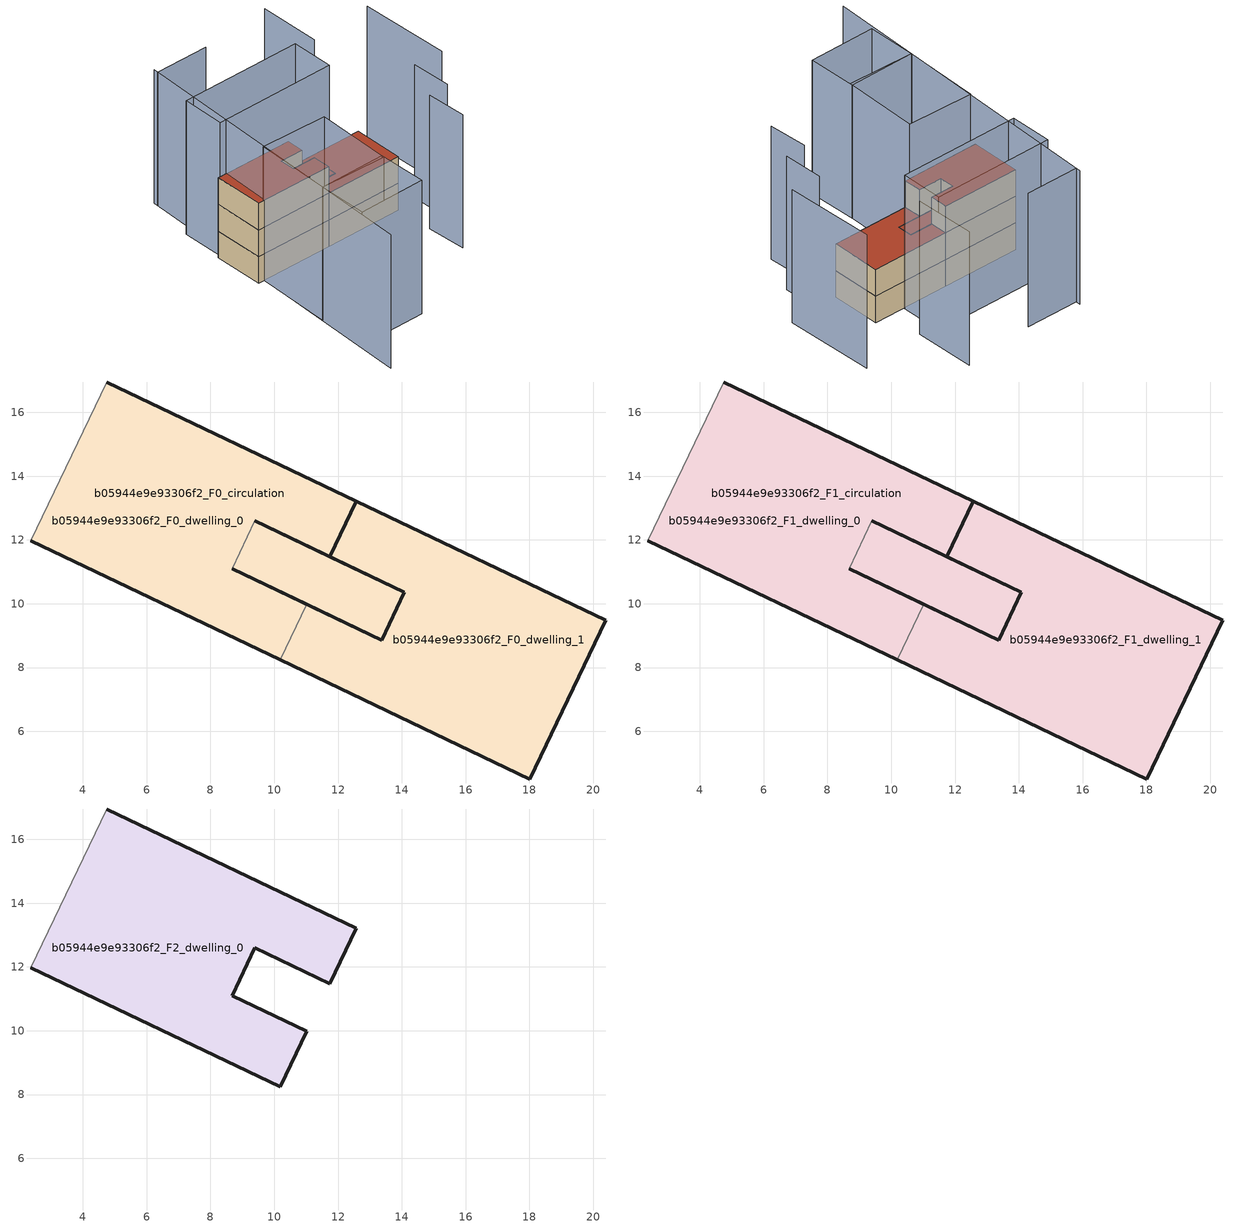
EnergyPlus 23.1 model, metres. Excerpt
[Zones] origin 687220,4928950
b05944e9e93306f2_F0_dwelling_0
 floor ground (EU_floor_Construction): 12.57,13.21 11.74,11.47 10.68,11.98 9.39,12.6 8.68,11.1 10.25,10.35 11.02,9.98 10.19,8.24 2.37,11.98 4.75,16.95 z0; 14.08,10.35 13.37,8.86 10.25,10.35 8.68,11.1 9.39,12.6 10.68,11.98 11.74,11.47 z0
 wall outside (EU_wall_Construction): 2.37,11.98 10.19,8.24 / 11.02,9.98 8.68,11.1 / 9.39,12.6 11.74,11.47 12.57,13.21 4.75,16.95 z0:3
 wall adiabatic (EU_wall_Construction): 4.75,16.95 2.37,11.98 z0:3
 wall to b05944e9e93306f2_F0_dwelling_1 (EU_wall_Construction): 10.19,8.24 11.02,9.98 z0:3
 wall to b05944e9e93306f2_F0_circulation (EU_wall_Construction): 8.68,11.1 9.39,12.6 z0:3
b05944e9e93306f2_F0_dwelling_1
 floor ground (EU_floor_Construction): 20.39,9.48 18.01,4.51 10.19,8.24 11.02,9.98 13.37,8.86 14.08,10.35 11.74,11.47 12.57,13.21 z0; 14.08,10.35 13.37,8.86 8.68,11.1 9.39,12.6 11.74,11.47 z0
 wall outside (EU_wall_Construction): 10.19,8.24 18.01,4.51 20.39,9.48 12.57,13.21 11.74,11.47 14.08,10.35 13.37,8.86 11.02,9.98 z0:3
b05944e9e93306f2_F0_circulation
 floor ground (EU_floor_Construction): 12.57,13.21 11.74,11.47 10.68,11.98 9.39,12.6 8.68,11.1 10.47,10.25 11.02,9.98 10.19,8.24 2.37,11.98 4.75,16.95 z0; 14.08,10.35 13.37,8.86 10.25,10.35 8.68,11.1 9.39,12.6 10.62,12.01 11.74,11.47 z0; 20.39,9.48 18.01,4.51 10.19,8.24 11.02,9.98 13.37,8.86 14.08,10.35 11.74,11.47 12.57,13.21 z0
 wall outside (EU_wall_Construction): 8.68,11.1 13.37,8.86 14.08,10.35 9.39,12.6 z0:3
b05944e9e93306f2_F1_dwelling_0
 floor to b05944e9e93306f2_F0_dwelling_0 (EU_floor_Construction): 12.57,13.21 11.74,11.47 9.39,12.6 8.68,11.1 9.58,10.67 11.02,9.98 10.19,8.24 2.37,11.98 4.75,16.95 z3; 14.08,10.35 13.37,8.86 10.25,10.35 8.68,11.1 9.39,12.6 10.68,11.98 11.74,11.47 z3
 wall outside (EU_wall_Construction): 2.37,11.98 10.19,8.24 / 11.02,9.98 8.68,11.1 / 9.39,12.6 11.74,11.47 12.57,13.21 4.75,16.95 z3:6
 wall adiabatic (EU_wall_Construction): 4.75,16.95 2.37,11.98 z3:6
 wall to b05944e9e93306f2_F1_dwelling_1 (EU_wall_Construction): 10.19,8.24 11.02,9.98 z3:6
 wall to b05944e9e93306f2_F1_circulation (EU_wall_Construction): 8.68,11.1 9.39,12.6 z3:6
 roof outside (EU_floor_Construction): 14.08,10.35 13.37,8.86 10.25,10.35 8.68,11.1 9.39,12.6 10.68,11.98 11.74,11.47 z6
b05944e9e93306f2_F1_dwelling_1
 floor to b05944e9e93306f2_F0_dwelling_1 (EU_floor_Construction): 20.39,9.48 18.01,4.51 10.19,8.24 11.02,9.98 13.37,8.86 14.08,10.35 11.74,11.47 12.57,13.21 z3; 14.08,10.35 13.37,8.86 11.02,9.98 8.68,11.1 9.39,12.6 11.74,11.47 z3
 wall outside (EU_wall_Construction): 10.19,8.24 18.01,4.51 20.39,9.48 12.57,13.21 11.74,11.47 14.08,10.35 13.37,8.86 11.02,9.98 z3:6
 roof outside (EU_roof_Construction): 14.08,10.35 13.37,8.86 8.68,11.1 9.39,12.6 11.74,11.47 z6; 20.39,9.48 18.01,4.51 10.19,8.24 11.02,9.98 13.37,8.86 14.08,10.35 11.74,11.47 12.57,13.21 z6
b05944e9e93306f2_F1_circulation
 floor outside (EU_floor_Construction): 20.39,9.48 18.01,4.51 10.19,8.24 11.02,9.98 13.37,8.86 14.08,10.35 11.74,11.47 12.57,13.21 z3
 floor to b05944e9e93306f2_F0_circulation (EU_floor_Construction): 12.57,13.21 11.74,11.47 10.36,12.13 9.39,12.6 8.68,11.1 10.47,10.25 11.02,9.98 10.19,8.24 2.37,11.98 4.75,16.95 z3; 14.08,10.35 13.37,8.86 10.25,10.35 8.68,11.1 9.39,12.6 10.62,12.01 11.74,11.47 z3
 wall outside (EU_wall_Construction): 8.68,11.1 13.37,8.86 14.08,10.35 9.39,12.6 z3:6
 roof outside (EU_roof_Construction): 13.37,8.86 14.08,10.35 11.74,11.47 10.62,12.01 9.39,12.6 8.68,11.1 10.25,10.35 z6; 11.02,9.98 10.47,10.25 8.68,11.1 9.39,12.6 10.68,11.98 11.74,11.47 12.57,13.21 4.75,16.95 2.37,11.98 10.19,8.24 z6; 18.01,4.51 20.39,9.48 12.57,13.21 11.74,11.47 14.08,10.35 13.37,8.86 11.02,9.98 10.19,8.24 z6
b05944e9e93306f2_F2_dwelling_0
 floor to b05944e9e93306f2_F1_dwelling_0 (EU_floor_Construction): 12.57,13.21 11.74,11.47 9.39,12.6 8.68,11.1 9.58,10.67 11.02,9.98 10.19,8.24 2.37,11.98 4.75,16.95 z6
 wall outside (EU_wall_Construction): 2.37,11.98 10.19,8.24 11.02,9.98 8.68,11.1 9.39,12.6 11.74,11.47 12.57,13.21 4.75,16.95 z6:9
 wall adiabatic (EU_wall_Construction): 4.75,16.95 2.37,11.98 z6:9
 roof outside (EU_roof_Construction): 11.02,9.98 8.68,11.1 9.39,12.6 11.74,11.47 12.57,13.21 4.75,16.95 2.37,11.98 10.19,8.24 z9
shading: 14.7,-3.25 16.39,0.72 / 18.58,-0.1 20.36,3.83 / 23.3,2.38 27.35,11.41 / 20.53,13.91 23.34,19.94 / 15.63,22.68 10.3,25.23 / 10.55,25.71 -5.47,-4.36 / -0.85,4.32 5.86,1.18 / 5.86,1.18 3.58,-3.69 / 3.58,-3.69 -3.12,-0.55 / -3.12,-0.55 -0.85,4.32 / 17.3,11.07 5.09,16.89 / 5.09,16.89 7.09,21.08 / 7.09,21.08 19.3,15.26 / 19.3,15.26 17.3,11.07 / -0.85,4.32 3.03,11.82 / 3.03,11.82 9.59,8.43 / 9.59,8.43 5.71,0.93 / 5.71,0.93 -0.85,4.32 z0:15
[Building]
EU S2 Campaign: North Axis=0; Terrain=City; Solar Distribution=FullExterior
[Site:Location]
Bologna: Latitude=44.5; Longitude=11.25; Time Zone=1; Elevation=37
[SizingPeriod:WeatherFileDays]
AnnualSizingPeriod: Begin Month=1; Begin Day of Month=1; End Month=12; End Day of Month=31; Day of Week for Start Day=Monday; Use Weather File Daylight Saving Period=No; Use Weather File Rain and Snow Indicators=No
[MATERIAL]
EU_InternalMass_Material: Roughness=MediumRough; Thickness=0.1; Conductivity=1; Density=1800; Specific Heat=900; Thermal Absorptance=0.9; Solar Absorptance=0.7; Visible Absorptance=0.7
[MATERIAL:NOMASS] Roughness=MediumRough; Thermal Absorptance=0.9; Solar Absorptance=0.7; Visible Absorptance=0.7
Name | Thermal Resistance
EU_wall_NoMass | 0.937881
EU_roof_NoMass | 0.548572
EU_floor_NoMass | 0.71348
[CONSTRUCTION]
EU_wall_Construction: EU_wall_NoMass
EU_roof_Construction: EU_roof_NoMass
EU_floor_Construction: EU_floor_NoMass
EU_InternalMass_Construction: EU_InternalMass_Material
[ZONE] Type=1; Multiplier=1; Ceiling Height=autocalculate; Floor Area=autocalculate; Part of Total Floor Area=Yes
Name | Volume
b05944e9e93306f2_F0_dwelling_0; b05944e9e93306f2_F0_dwelling_1 | 156.149
b05944e9e93306f2_F1_dwelling_0 | 156.147
b05944e9e93306f2_F2_dwelling_0 | 130.362
b05944e9e93306f2_F1_dwelling_1 | 156.15
b05944e9e93306f2_F0_circulation | 286.515
b05944e9e93306f2_F1_circulation | 286.514
[INTERNALMASS] Construction=EU_InternalMass_Construction
Name | Zone or ZoneList | Surface Area
b05944e9e93306f2_F0_dwelling_0_EU_InternalMass | b05944e9e93306f2_F0_dwelling_0 | 43.4544
b05944e9e93306f2_F0_dwelling_1_EU_InternalMass | b05944e9e93306f2_F0_dwelling_1 | 43.4544
b05944e9e93306f2_F1_dwelling_0_EU_InternalMass | b05944e9e93306f2_F1_dwelling_0 | 43.4544
b05944e9e93306f2_F1_dwelling_1_EU_InternalMass | b05944e9e93306f2_F1_dwelling_1 | 43.4544
b05944e9e93306f2_F2_dwelling_0_EU_InternalMass | b05944e9e93306f2_F2_dwelling_0 | 95.6732
[OTHEREQUIPMENT] Fuel Type=Electricity; Design Level Calculation Method=Watts/Area; Power per Zone Floor Area=1; Fraction Latent=0; Fraction Radiant=0; Fraction Lost=0; Carbon Dioxide Generation Rate=0; EndUse Subcategory=EU_Step8_InternalGains
Name | Zone or ZoneList or Space or SpaceList | Schedule
EU_Step8_InternalGain_b05944e9e93306f2_F0_dwelling_0_f000 | b05944e9e93306f2_F0_dwelling_0 | EU_Step8_GainSchedule_b05944e9e93306f2_F0_dwelling_0_f000
EU_Step8_InternalGain_b05944e9e93306f2_F0_dwelling_1_f000 | b05944e9e93306f2_F0_dwelling_1 | EU_Step8_GainSchedule_b05944e9e93306f2_F0_dwelling_1_f000
EU_Step8_InternalGain_b05944e9e93306f2_F1_dwelling_0_f000 | b05944e9e93306f2_F1_dwelling_0 | EU_Step8_GainSchedule_b05944e9e93306f2_F1_dwelling_0_f000
EU_Step8_InternalGain_b05944e9e93306f2_F1_dwelling_1_f000 | b05944e9e93306f2_F1_dwelling_1 | EU_Step8_GainSchedule_b05944e9e93306f2_F1_dwelling_1_f000
EU_Step8_InternalGain_b05944e9e93306f2_F2_dwelling_0_f000 | b05944e9e93306f2_F2_dwelling_0 | EU_Step8_GainSchedule_b05944e9e93306f2_F2_dwelling_0_f000
[ZONEINFILTRATION:DESIGNFLOWRATE] Schedule=EU_AlwaysOn; Design Flow Rate Calculation Method=Flow/Area; Flow Rate per Floor Area=0.0005; Constant Term Coefficient=1; Temperature Term Coefficient=0; Velocity Term Coefficient=0; Velocity Squared Term Coefficient=0
Name | Zone or ZoneList or Space or SpaceList
EU_Circulation_Infiltration_b05944e9e93306f2_F0_circulation | b05944e9e93306f2_F0_circulation
EU_Circulation_Infiltration_b05944e9e93306f2_F1_circulation | b05944e9e93306f2_F1_circulation
[ZONEVENTILATION:DESIGNFLOWRATE] Schedule=EU_AlwaysOn; Design Flow Rate Calculation Method=AirChanges/Hour; Air Changes per Hour=0.687892; Ventilation Type=Natural; Fan Pressure Rise=0; Fan Total Efficiency=1; Constant Term Coefficient=1; Temperature Term Coefficient=0; Velocity Term Coefficient=0; Velocity Squared Term Coefficient=0; Minimum Indoor Temperature=-100; Maximum Indoor Temperature=100; Delta Temperature=-100; Minimum Outdoor Temperature=-100; Maximum Outdoor Temperature=100; Maximum Wind Speed=40
Name | Zone or ZoneList or Space or SpaceList
EU_ConstantAir_b05944e9e93306f2_F0_dwelling_0 | b05944e9e93306f2_F0_dwelling_0
EU_ConstantAir_b05944e9e93306f2_F0_dwelling_1 | b05944e9e93306f2_F0_dwelling_1
EU_ConstantAir_b05944e9e93306f2_F1_dwelling_0 | b05944e9e93306f2_F1_dwelling_0
EU_ConstantAir_b05944e9e93306f2_F1_dwelling_1 | b05944e9e93306f2_F1_dwelling_1
EU_ConstantAir_b05944e9e93306f2_F2_dwelling_0 | b05944e9e93306f2_F2_dwelling_0
[HVACTEMPLATE:THERMOSTAT] Constant Heating Setpoint=20; Constant Cooling Setpoint=50
EU_HeatOnly_b05944e9e93306f2_F0_dwelling_0; EU_HeatOnly_b05944e9e93306f2_F0_dwelling_1; EU_HeatOnly_b05944e9e93306f2_F1_dwelling_0; EU_HeatOnly_b05944e9e93306f2_F1_dwelling_1; EU_HeatOnly_b05944e9e93306f2_F2_dwelling_0
[HVACTEMPLATE:ZONE:IDEALLOADSAIRSYSTEM] System Availability Schedule=EU_AlwaysOn; Maximum Heating Supply Air Temperature=50; Minimum Cooling Supply Air Temperature=13; Maximum Heating Supply Air Humidity Ratio=0.0156; Minimum Cooling Supply Air Humidity Ratio=0.0077; Heating Limit=NoLimit; Cooling Limit=NoLimit; Heating Availability Schedule=EU_AlwaysOn; Cooling Availability Schedule=EU_CoolingOff; Dehumidification Control Type=ConstantSensibleHeatRatio; Cooling Sensible Heat Ratio=0.7; Dehumidification Setpoint=60; Humidification Control Type=None; Humidification Setpoint=30; Outdoor Air Method=None; Outdoor Air Flow Rate per Person=0.00944; Outdoor Air Flow Rate per Zone Floor Area=0; Outdoor Air Flow Rate per Zone=0; Demand Controlled Ventilation Type=None; Outdoor Air Economizer Type=NoEconomizer; Heat Recovery Type=None; Sensible Heat Recovery Effectiveness=0.7; Latent Heat Recovery Effectiveness=0.65
Name | Template Thermostat
b05944e9e93306f2_F0_dwelling_0 | EU_HeatOnly_b05944e9e93306f2_F0_dwelling_0
b05944e9e93306f2_F0_dwelling_1 | EU_HeatOnly_b05944e9e93306f2_F0_dwelling_1
b05944e9e93306f2_F1_dwelling_0 | EU_HeatOnly_b05944e9e93306f2_F1_dwelling_0
b05944e9e93306f2_F1_dwelling_1 | EU_HeatOnly_b05944e9e93306f2_F1_dwelling_1
b05944e9e93306f2_F2_dwelling_0 | EU_HeatOnly_b05944e9e93306f2_F2_dwelling_0
[SIZING:ZONE] Zone Cooling Design Supply Air Temperature Input Method=SupplyAirTemperature; Zone Cooling Design Supply Air Temperature=13; Zone Heating Design Supply Air Temperature Input Method=SupplyAirTemperature; Zone Heating Design Supply Air Temperature=50; Zone Cooling Design Supply Air Humidity Ratio=0.008; Zone Heating Design Supply Air Humidity Ratio=0.008; Cooling Design Air Flow Method=DesignDay; Cooling Design Air Flow Rate=0; Cooling Minimum Air Flow per Zone Floor Area=0.000762; Cooling Minimum Air Flow=0; Cooling Minimum Air Flow Fraction=0.2; Heating Design Air Flow Method=DesignDay; Heating Design Air Flow Rate=0; Heating Maximum Air Flow per Zone Floor Area=0.002032; Heating Maximum Air Flow=0.141576; Heating Maximum Air Flow Fraction=0.3; Account for Dedicated Outdoor Air System=No; Dedicated Outdoor Air System Control Strategy=NeutralSupplyAir; Dedicated Outdoor Air Low Setpoint Temperature for Design=autosize; Dedicated Outdoor Air High Setpoint Temperature for Design=autosize; Zone Load Sizing Method=Sensible Load Only No Latent Load; Zone Latent Cooling Design Supply Air Humidity Ratio Input Method=HumidityRatioDifference; Zone Cooling Design Supply Air Humidity Ratio Difference=0.005; Zone Latent Heating Design Supply Air Humidity Ratio Input Method=HumidityRatioDifference; Zone Humidification Design Supply Air Humidity Ratio Difference=0.005
b05944e9e93306f2_F0_dwelling_0; b05944e9e93306f2_F0_dwelling_1; b05944e9e93306f2_F1_dwelling_0; b05944e9e93306f2_F1_dwelling_1; b05944e9e93306f2_F2_dwelling_0
[SCHEDULE:CONSTANT]
Name | Hourly Value
EU_AlwaysOn | 1
EU_CoolingOff | 0
[SCHEDULE:FILE] Column Number=1; Rows to Skip at Top=0; Number of Hours of Data=8760; Column Separator=Comma; Interpolate to Timestep=No; Minutes per Item=60; Adjust Schedule for Daylight Savings=Yes
Name | File
EU_Step8_GainSchedule_b05944e9e93306f2_F0_dwelling_0_f000 | ../../schedules/b05944e9e93306f2/b05944e9e93306f2_F0_dwelling_0_f000_gain.csv
EU_Step8_GainSchedule_b05944e9e93306f2_F0_dwelling_1_f000 | ../../schedules/b05944e9e93306f2/b05944e9e93306f2_F0_dwelling_1_f000_gain.csv
EU_Step8_GainSchedule_b05944e9e93306f2_F1_dwelling_0_f000 | ../../schedules/b05944e9e93306f2/b05944e9e93306f2_F1_dwelling_0_f000_gain.csv
EU_Step8_GainSchedule_b05944e9e93306f2_F1_dwelling_1_f000 | ../../schedules/b05944e9e93306f2/b05944e9e93306f2_F1_dwelling_1_f000_gain.csv
EU_Step8_GainSchedule_b05944e9e93306f2_F2_dwelling_0_f000 | ../../schedules/b05944e9e93306f2/b05944e9e93306f2_F2_dwelling_0_f000_gain.csv
